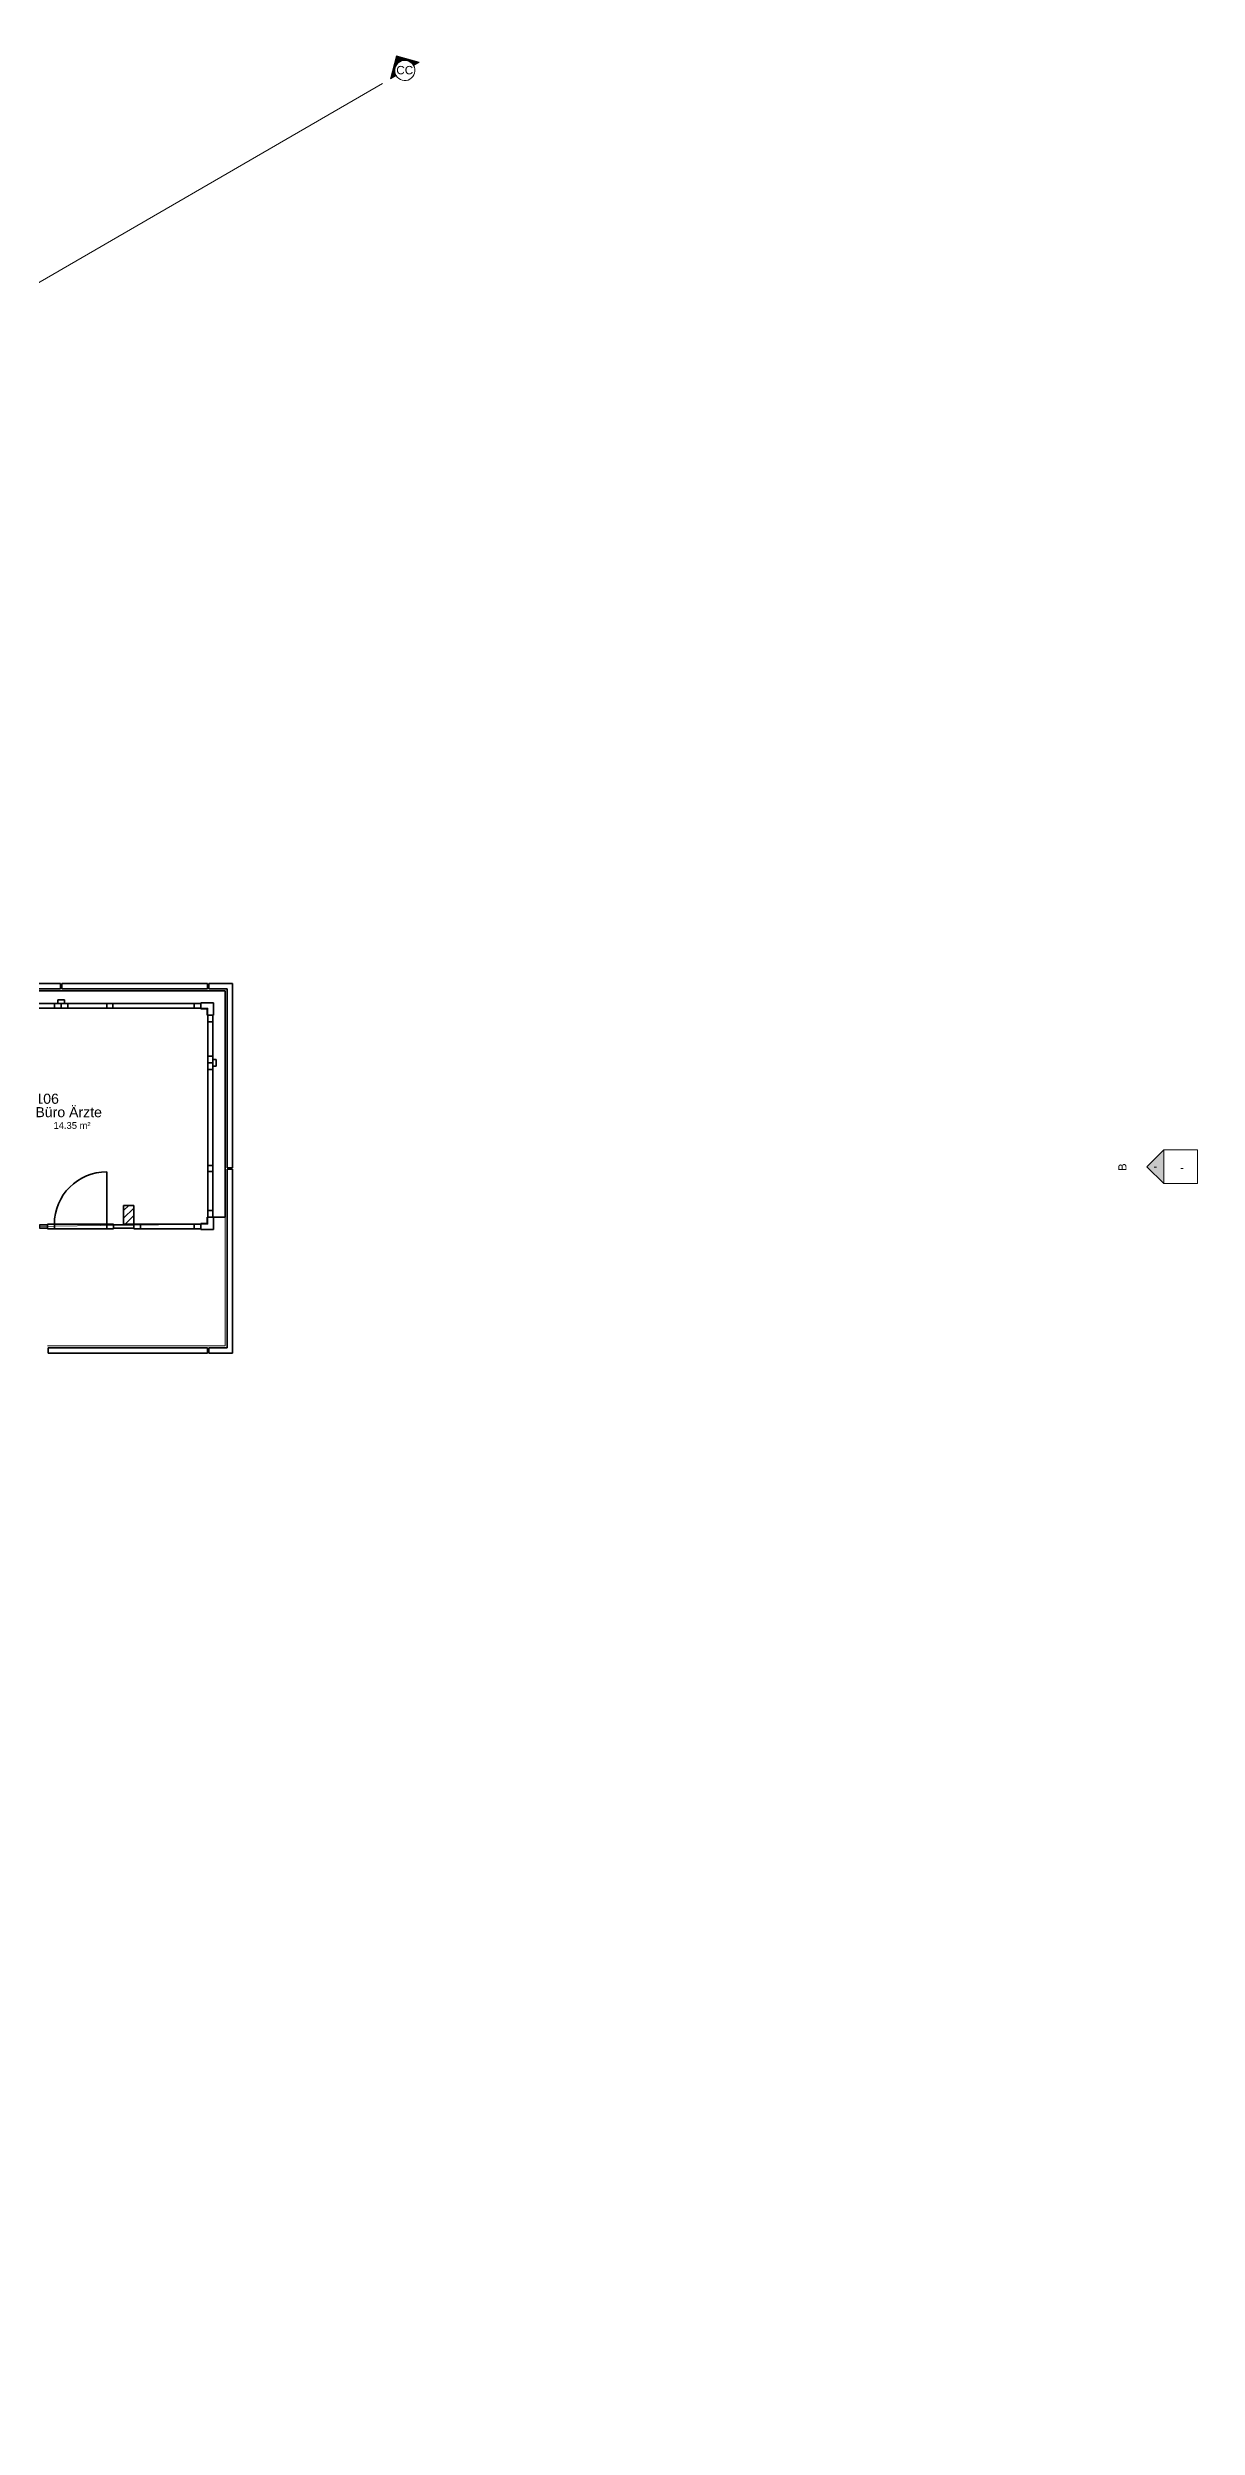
# Model space of a CAD drawing. Header units: centimetres. Extents: x -63 to 12757, y -227 to 7527.
# Drawn here: x 10680 to 12391, y 3123 to 6663 of the extents above; entities that cross this region are included whole.
import ezdxf

# ---------------------------------------------------------------- set-up
doc = ezdxf.new("R2010")
doc.units = ezdxf.units.CM
for name, color, linetype, lineweight in [('A----___H_HATCH', 252, 'Continuous', 9), ('A----___J_MARKEN', 252, 'Continuous', 15), ('A_E--___E_WAENDE', 7, 'Continuous', 35), ('A_E0-___E_DECKEN', 7, 'Continuous', 9), ('A_Z20___E_RAUM', 255, 'Continuous', 9), ('A_Z21___T_RAUMTEXT', 7, 'Continuous', 15)]:
    doc.layers.add(name, color=color, linetype=linetype, lineweight=lineweight)
doc.styles.add('Arial', font='arial.ttf', dxfattribs={"height": 11.90625})
doc.styles.add('Arial_2', font='arial.ttf', dxfattribs={"height": 10})
doc.styles.add('Arial_3', font='arial.ttf', dxfattribs={"height": 15})
doc.styles.add('Arial_4', font='arial.ttf', dxfattribs={"height": 12.5})

# ---------------------------------------------------------------- blocks, each defined once
blk = doc.blocks.new('_Flügel 1-flg - Unterlicht - Rahmen 10cm - Höhe UL 83cm RU 30cm-1434033-033O')
at = {"layer": 'A_E--___E_WAENDE'}
for p, q in [((-40, 3.5), (-50, 3.5)), ((-50, 3.5), (-50, -3.5)), ((-40, -3.5), (-40, 3.5)), ((-40, 3.5), (-40, -3.5)), ((-40, 3.5), (-40, -3.5)), ((-40, 3.5), (40, 3.5)), ((-40, 3.5), (40, 3.5)), ((50, 3.5), (40, 3.5)), ((40, 3.5), (40, -3.5)), ((40, 3.5), (40, -3.5)), ((40, 3.5), (40, -3.5)), ((50, -3.5), (50, 3.5)), ((-50, -3.5), (-40, -3.5)), ((40, -3.5), (-40, -3.5)), ((40, -3.5), (-40, -3.5)), ((40, -3.5), (50, -3.5))]:
    blk.add_line(p, q, dxfattribs=at)
blk = doc.blocks.new('_Flügel 2-flg - Unterlicht - Rahmen 10cm-1376707-033O')
at = {"layer": 'A_E--___E_WAENDE'}
for p, q in [((-104.8, 3.5), (-114.8, 3.5)), ((-114.8, 3.5), (-114.8, -3.5)), ((-104.8, -3.5), (-104.8, 3.5)), ((-104.8, 3.5), (37.8, 3.5)), ((-104.8, 3.5), (-54.8, 3.5)), ((-104.8, 3.5), (-104.8, -3.5)), ((-104.8, -3.5), (-104.8, 3.5)), ((-45.8, 3.5), (104.8, 3.5)), ((46.8, 3.5), (37.8, 3.5)), ((37.8, 3.5), (37.8, -3.5)), ((37.8, 3.5), (37.8, -3.5)), ((46.8, -3.5), (46.8, 3.5)), ((46.8, 3.5), (104.8, 3.5)), ((46.8, 3.5), (46.8, -3.5)), ((114.8, 3.5), (104.8, 3.5)), ((104.8, 3.5), (104.8, -3.5)), ((104.8, 3.5), (104.8, -3.5)), ((104.8, 3.5), (104.8, -3.5)), ((114.8, -3.5), (114.8, 3.5)), ((-114.8, -3.5), (-104.8, -3.5)), ((37.8, -3.5), (-104.8, -3.5)), ((-54.8, -3.5), (-104.8, -3.5)), ((104.8, -3.5), (-45.8, -3.5)), ((37.8, -3.5), (46.8, -3.5)), ((104.8, -3.5), (46.8, -3.5)), ((104.8, -3.5), (114.8, -3.5))]:
    blk.add_line(p, q, dxfattribs=at)
blk = doc.blocks.new('_Flügel 1-flg - Unterlicht - Rahmen 10cm-1376709-033O')
at = {"layer": 'A_E--___E_WAENDE'}
for p, q in [((-25.5, 3.5), (-35.5, 3.5)), ((-35.5, 3.5), (-35.5, -3.5)), ((-25.5, -3.5), (-25.5, 3.5)), ((-25.5, 3.5), (-25.5, -3.5)), ((-25.5, 3.5), (-25.5, -3.5)), ((-25.5, 3.5), (25.5, 3.5)), ((-25.5, 3.5), (25.5, 3.5)), ((35.5, 3.5), (25.5, 3.5)), ((25.5, 3.5), (25.5, -3.5)), ((25.5, 3.5), (25.5, -3.5)), ((25.5, 3.5), (25.5, -3.5)), ((35.5, -3.5), (35.5, 3.5)), ((-35.5, -3.5), (-25.5, -3.5)), ((25.5, -3.5), (-25.5, -3.5)), ((25.5, -3.5), (-25.5, -3.5)), ((25.5, -3.5), (35.5, -3.5))]:
    blk.add_line(p, q, dxfattribs=at)
blk = doc.blocks.new('Linker Eckpfosten - L 17 x 17-1376429-033O')
at = {"layer": 'A_E--___E_WAENDE'}
for p, q in [((-14, -4.5), (-14, 4.5)), ((-14, 4.5), (4.5, 4.5)), ((4.5, 4.5), (4.5, -14)), ((-4.5, -4.5), (-14, -4.5)), ((-4.5, -14), (-4.5, -4.5)), ((4.5, -14), (-4.5, -14))]:
    blk.add_line(p, q, dxfattribs=at)
blk = doc.blocks.new('Linker Eckpfosten - L 17 x 17-1376431-033O')
at = {"layer": 'A_E--___E_WAENDE'}
for p, q in [((4.5, 4.5), (-14, 4.5)), ((-14, 4.5), (-14, -4.5)), ((4.5, -14), (4.5, 4.5)), ((-14, -4.5), (-4.5, -4.5)), ((-4.5, -4.5), (-4.5, -14)), ((-4.5, -14), (4.5, -14))]:
    blk.add_line(p, q, dxfattribs=at)
blk = doc.blocks.new('Rechteckiger Pfosten - 12 x 5-1376459-033O')
at = {"layer": 'A_E--___E_WAENDE'}
for p, q in [((-12, 2.5), (0, 2.5)), ((-12, -2.5), (-12, 2.5)), ((0, 2.5), (0, -2.5)), ((0, -2.5), (-12, -2.5))]:
    blk.add_line(p, q, dxfattribs=at)
blk = doc.blocks.new('_Tür 1-flg - Rahmen - Unterlicht - _Tür 1-flg - Rahmen 10_10_30 - U 83cm-1434030-033O')
at = {"layer": 'A_E--___E_WAENDE'}
for p, q in [((-39, 3.5), (-49, 3.5)), ((-49, 3.5), (-49, -3.5)), ((-39, -3.5), (-39, 3.5)), ((-39, 3.5), (39, 3.5)), ((-39, 3.5), (39, 3.5)), ((-39, -3.5), (-39, 3.5)), ((-39, 3.5), (-39, -3.5)), ((49, 3.5), (39, 3.5)), ((39, 3.5), (39, -3.5)), ((39, -3.5), (39, 3.5)), ((39, -3.5), (39, 3.5)), ((49, -3.5), (49, 3.5)), ((-49, -3.5), (-39, -3.5)), ((-39, -3.5), (-39, -81.5)), ((39, -3.5), (-39, -3.5)), ((39, -3.5), (-39, -3.5)), ((39, -3.5), (49, -3.5))]:
    blk.add_line(p, q, dxfattribs=at)
blk.add_arc((-39, -3.5), 78, 270, 360, dxfattribs=at)
blk = doc.blocks.new('Rechteckiger Pfosten - 30 x 5-1376464-033O')
at = {"layer": 'A_E--___E_WAENDE'}
for p, q in [((-15, 2.5), (15, 2.5)), ((-15, -2.5), (-15, 2.5)), ((15, 2.5), (15, -2.5)), ((15, -2.5), (-15, -2.5))]:
    blk.add_line(p, q, dxfattribs=at)
blk = doc.blocks.new('_Flügel 2-flg - Unterlicht - Rahmen 10cm-1376600-033O')
at = {"layer": 'A_E--___E_WAENDE'}
for p, q in [((-94, 3.5), (-104, 3.5)), ((-104, 3.5), (-104, -3.5)), ((-94, -3.5), (-94, 3.5)), ((-94, 3.5), (-94, -3.5)), ((-94, -3.5), (-94, 3.5)), ((-94, 3.5), (27, 3.5)), ((-94, 3.5), (-44, 3.5)), ((-35, 3.5), (94, 3.5)), ((36, 3.5), (27, 3.5)), ((27, 3.5), (27, -3.5)), ((27, 3.5), (27, -3.5)), ((36, -3.5), (36, 3.5)), ((36, 3.5), (36, -3.5)), ((36, 3.5), (94, 3.5)), ((104, 3.5), (94, 3.5)), ((94, 3.5), (94, -3.5)), ((94, 3.5), (94, -3.5)), ((94, 3.5), (94, -3.5)), ((104, -3.5), (104, 3.5)), ((-104, -3.5), (-94, -3.5)), ((27, -3.5), (-94, -3.5)), ((-44, -3.5), (-94, -3.5)), ((94, -3.5), (-35, -3.5)), ((27, -3.5), (36, -3.5)), ((94, -3.5), (36, -3.5)), ((94, -3.5), (104, -3.5))]:
    blk.add_line(p, q, dxfattribs=at)
blk = doc.blocks.new('_Flügel 2-flg - Unterlicht - Rahmen 10cm-1376601-033O')
at = {"layer": 'A_E--___E_WAENDE'}
for p, q in [((-102.5, 3.5), (-112.5, 3.5)), ((-112.5, 3.5), (-112.5, -3.5)), ((-102.5, -3.5), (-102.5, 3.5)), ((-102.5, 3.5), (35.5, 3.5)), ((-102.5, 3.5), (-52.5, 3.5)), ((-102.5, 3.5), (-102.5, -3.5)), ((-102.5, -3.5), (-102.5, 3.5)), ((-43.5, 3.5), (102.5, 3.5)), ((44.5, 3.5), (35.5, 3.5)), ((35.5, 3.5), (35.5, -3.5)), ((35.5, 3.5), (35.5, -3.5)), ((44.5, -3.5), (44.5, 3.5)), ((44.5, 3.5), (102.5, 3.5)), ((44.5, 3.5), (44.5, -3.5)), ((112.5, 3.5), (102.5, 3.5)), ((102.5, 3.5), (102.5, -3.5)), ((102.5, 3.5), (102.5, -3.5)), ((102.5, 3.5), (102.5, -3.5)), ((112.5, -3.5), (112.5, 3.5)), ((-112.5, -3.5), (-102.5, -3.5)), ((35.5, -3.5), (-102.5, -3.5)), ((-52.5, -3.5), (-102.5, -3.5)), ((102.5, -3.5), (-43.5, -3.5)), ((35.5, -3.5), (44.5, -3.5)), ((102.5, -3.5), (44.5, -3.5)), ((102.5, -3.5), (112.5, -3.5))]:
    blk.add_line(p, q, dxfattribs=at)
blk = doc.blocks.new('Rechteckiger Pfosten - Deckpfosten 5 x 10-1376428-033O')
at = {"layer": 'A_E--___E_WAENDE'}
for p, q in [((-5, 8.5), (5, 8.5)), ((-5, 3.5), (-5, 8.5)), ((5, 3.5), (-5, 3.5)), ((5, 8.5), (5, 3.5))]:
    blk.add_line(p, q, dxfattribs=at)
blk = doc.blocks.new('Rechteckiger Pfosten - Deckpfosten 5 x 10-1371282-033O')
at = {"layer": 'A_E--___E_WAENDE'}
for p, q in [((-5, -8.5), (-5, -3.5)), ((-5, -3.5), (5, -3.5)), ((5, -8.5), (-5, -8.5)), ((5, -3.5), (5, -8.5))]:
    blk.add_line(p, q, dxfattribs=at)
blk = doc.blocks.new('Ansicht - Ansichtensymbol _1_-2097923-033O')
at = {"layer": 'A----___J_MARKEN'}
for p, q in [((-0.5, -0.5), (-0.5, 0.5)), ((-0.5, 0.5), (0.5, 0.5)), ((0.5, 0.5), (0.5, -0.5)), ((0.5, -0.5), (-0.5, -0.5))]:
    blk.add_line(p, q, dxfattribs=at)
blk = doc.blocks.new('Ansicht - Ansichtensymbol _1_-2097925-033O')
at = {"layer": 'A----___J_MARKEN'}
blk.add_hatch(color=256, dxfattribs=at).paths.add_polyline_path([(0.5, 0), (-0.5, 0), (0, 0.5)], flags=0)
for p, q in [((0, 0.5), (-0.5, 0)), ((0.5, 0), (0, 0.5)), ((-0.5, 0), (0.5, 0))]:
    blk.add_line(p, q, dxfattribs=at)
blk = doc.blocks.new('Schnitt - Name-2324-033O')
at = {"layer": 'A----___J_MARKEN'}
h = blk.add_hatch(color=256, dxfattribs=at)
edge = h.paths.add_edge_path(flags=0)
edge.add_line((-1.27, 0), (-0.772, 0.498))
edge.add_line((-0.772, 0.498), (-0.275, 0))
edge.add_line((-0.275, 0), (-0.473, 0))
edge.add_arc((-0.773, 0), 0.3, 0, 180)
edge.add_line((-1.073, 0), (-1.27, 0))
for p, q in [((-0.772, 0.498), (-1.27, 0)), ((-1.073, 0), (-1.27, 0)), ((-1.27, 0), (-1.073, 0)), ((-0.275, 0), (-0.772, 0.498)), ((-0.473, 0), (-0.275, 0)), ((-0.473, 0), (-0.275, 0))]:
    blk.add_line(p, q, dxfattribs=at)
for start, end in [(360, 180), (0, 180), (180, 360)]:
    blk.add_arc((-0.773, 0), 0.3, start, end, dxfattribs=at)

msp = doc.modelspace()

# ---------------------------------------------------------------- hatches: boundary and pattern name
at = {"layer": 'A----___H_HATCH'}
h = msp.add_hatch(dxfattribs=at)
h.set_pattern_fill('FP_18', color=256, style=0, pattern_type=2)
h.set_pattern_definition([(45, (0, 0), (-5.656854, 5.656854), [])])
h.paths.add_polyline_path([(10808.5, 4912.6), (10808.5, 4940.6), (10793.5, 4940.6), (10793.5, 4912.6)], flags=0)

# ---------------------------------------------------------------- linework, layer by layer
at = {"layer": 'A----___J_MARKEN'}
msp.add_line((246.8, 273.7), (11178.4, 6609.7), dxfattribs=at)
at = {"layer": 'A_E--___E_WAENDE'}
for p, q in [((10468.5, 5259.7), (10919.5, 5259.7)), ((10481.5, 5270.7), (10699.5, 5270.7)), ((10699.5, 5262.7), (10481.5, 5262.7)), ((10699.5, 5270.7), (10699.5, 5262.7)), ((10701.5, 5270.7), (10918.5, 5270.7)), ((10701.5, 5262.7), (10701.5, 5270.7)), ((10918.5, 5262.7), (10701.5, 5262.7)), ((10918.5, 5270.7), (10918.5, 5262.7)), ((10944.5, 5259.7), (10919.5, 5259.7)), ((10920.5, 5270.7), (10955.5, 5270.7)), ((10920.5, 5262.7), (10920.5, 5270.7)), ((10947.5, 5262.7), (10920.5, 5262.7)), ((10944.5, 5259.7), (10944.5, 4923.1)), ((10947.5, 4996.7), (10947.5, 5262.7)), ((10955.5, 5270.7), (10955.5, 5262.7)), ((10955.5, 5262.7), (10955.5, 4996.7)), ((10955.5, 4996.7), (10947.5, 4996.7)), ((10947.5, 4728.7), (10947.5, 4994.7)), ((10947.5, 4994.7), (10955.5, 4994.7)), ((10955.5, 4994.7), (10955.5, 4728.7)), ((10793.5, 4940.6), (10793.5, 4912.6)), ((10808.5, 4940.6), (10793.5, 4940.6)), ((10808.5, 4912.6), (10808.5, 4940.6)), ((10919.5, 4923.1), (10944.5, 4923.1)), ((10793.5, 4912.6), (10808.5, 4912.6)), ((10681.5, 4728.7), (10918.5, 4728.7)), ((10681.5, 4720.7), (10681.5, 4728.7)), ((10918.5, 4720.7), (10681.5, 4720.7)), ((10918.5, 4728.7), (10918.5, 4720.7)), ((10920.5, 4728.7), (10947.5, 4728.7)), ((10920.5, 4720.7), (10920.5, 4728.7)), ((10955.5, 4720.7), (10920.5, 4720.7)), ((10955.5, 4728.7), (10955.5, 4720.7))]:
    msp.add_line(p, q, dxfattribs=at)
at = {"layer": 'A_E0-___E_DECKEN'}
for p, q in [((10944.5, 5259.7), (10468.5, 5259.7)), ((10944.5, 4731.7), (10944.5, 5259.7)), ((10680.5, 4731.7), (10944.5, 4731.7))]:
    msp.add_line(p, q, dxfattribs=at)
at = {"layer": 'A_Z20___E_RAUM', "flags": 128}
msp.add_lwpolyline([(10558.5, 4920.6), (10558.5, 4912.6), (10655.8, 4912.6), (10656, 4909.1), (10793.5, 4911), (10793.5, 4925), (10793.5, 4940.6), (10808.5, 4940.6), (10808.5, 4911.2), (10919, 4912.6), (10919, 5234.1), (10468.5, 5234.1), (10468.5, 5202), (10468.5, 5202), (10468.5, 4920.6)], close=True, dxfattribs=at)

# ---------------------------------------------------------------- block references
at = {"layer": 'A----___J_MARKEN', "extrusion": (0, 0, -1), "xscale": 49.99999999999998, "yscale": 49.99999999999998, "zscale": 49.99999999999998, "rotation": 329.903052912727}
msp.add_blockref('Schnitt - Name-2324-033O', (-11178.4, 6609.7), dxfattribs=at)
at = {"layer": 'A----___J_MARKEN', "xscale": 49.99999999999998, "yscale": 49.99999999999998, "zscale": 49.99999999999998, "rotation": 90}
msp.add_blockref('Ansicht - Ansichtensymbol _1_-2097925-033O', (12340.7, 4998.1), dxfattribs=at)
at = {"layer": 'A----___J_MARKEN', "xscale": 49.99999999999998, "yscale": 49.99999999999998, "zscale": 49.99999999999998}
msp.add_blockref('Ansicht - Ansichtensymbol _1_-2097923-033O', (12365.7, 4998.1), dxfattribs=at)
at = {"layer": 'A_E--___E_WAENDE'}
msp.add_blockref('_Flügel 2-flg - Unterlicht - Rahmen 10cm-1376601-033O', (10588, 5237.7), dxfattribs=at)
at = {"layer": 'A_E--___E_WAENDE', "extrusion": (0, 0, -1)}
for name, p, rotation in [('Rechteckiger Pfosten - Deckpfosten 5 x 10-1371282-033O', (-10700.5, 5237.7), 180), ('Linker Eckpfosten - L 17 x 17-1376429-033O', (-10922.5, 5237.7), 90), ('Rechteckiger Pfosten - Deckpfosten 5 x 10-1376428-033O', (-10922.5, 5152.7), 90)]:
    msp.add_blockref(name, p, dxfattribs=dict(at, rotation=rotation))
at = {"layer": 'A_E--___E_WAENDE'}
for name, p, rotation in [('_Flügel 2-flg - Unterlicht - Rahmen 10cm-1376600-033O', (10804.5, 5237.7), 180), ('_Flügel 1-flg - Unterlicht - Rahmen 10cm-1376709-033O', (10922.5, 5188.2), 90), ('_Flügel 2-flg - Unterlicht - Rahmen 10cm-1376707-033O', (10922.5, 5037.9), 270), ('_Tür 1-flg - Rahmen - Unterlicht - _Tür 1-flg - Rahmen 10_10_30 - U 83cm-1434030-033O', (10729.5, 4909.1), 180), ('Linker Eckpfosten - L 17 x 17-1376431-033O', (10922.5, 4909.1), 270), ('_Flügel 1-flg - Unterlicht - Rahmen 10cm - Höhe UL 83cm RU 30cm-1434033-033O', (10858.5, 4909.1), 180)]:
    msp.add_blockref(name, p, dxfattribs=dict(at, rotation=rotation))
at = {"layer": 'A_E--___E_WAENDE', "extrusion": (0, 0, -1)}
for name, p in [('Rechteckiger Pfosten - 12 x 5-1376459-033O', (-10668.5, 4909.1)), ('Rechteckiger Pfosten - 30 x 5-1376464-033O', (-10793.5, 4909.1))]:
    msp.add_blockref(name, p, dxfattribs=at)

# ---------------------------------------------------------------- texts
at = {"layer": 'A----___J_MARKEN', "attachment_point": 1}
for s, insert, char_height, width, style in [('CC', (11199.1, 6635.8), 12.5, 30.464, 'Arial_4'), ('-', (12325.2, 5004.8), 11.9, 6.814, 'Arial'), ('-', (12364.9, 5002.8), 11.9, 6.814, 'Arial')]:
    msp.add_mtext(s, dxfattribs=dict(at, insert=insert, char_height=char_height, width=width, style=style))
at = {"layer": 'A----___J_MARKEN', "insert": (12273.2, 4992), "char_height": 11.9, "width": 13.629, "attachment_point": 1, "rotation": 90, "style": 'Arial'}
msp.add_mtext('B', dxfattribs=at)
at = {"layer": 'A_Z21___T_RAUMTEXT', "attachment_point": 1}
for s, insert, char_height, width, style in [('106', (10662.3, 5106.8), 15, 43.291, 'Arial_3'), ('Büro Ärzte', (10662.3, 5086.8), 15, 121.456, 'Arial_3'), ('14.35 m²', (10689.2, 5064.5), 10, 68.143, 'Arial_2')]:
    msp.add_mtext(s, dxfattribs=dict(at, insert=insert, char_height=char_height, width=width, style=style))

doc.saveas('drawing.dxf')
